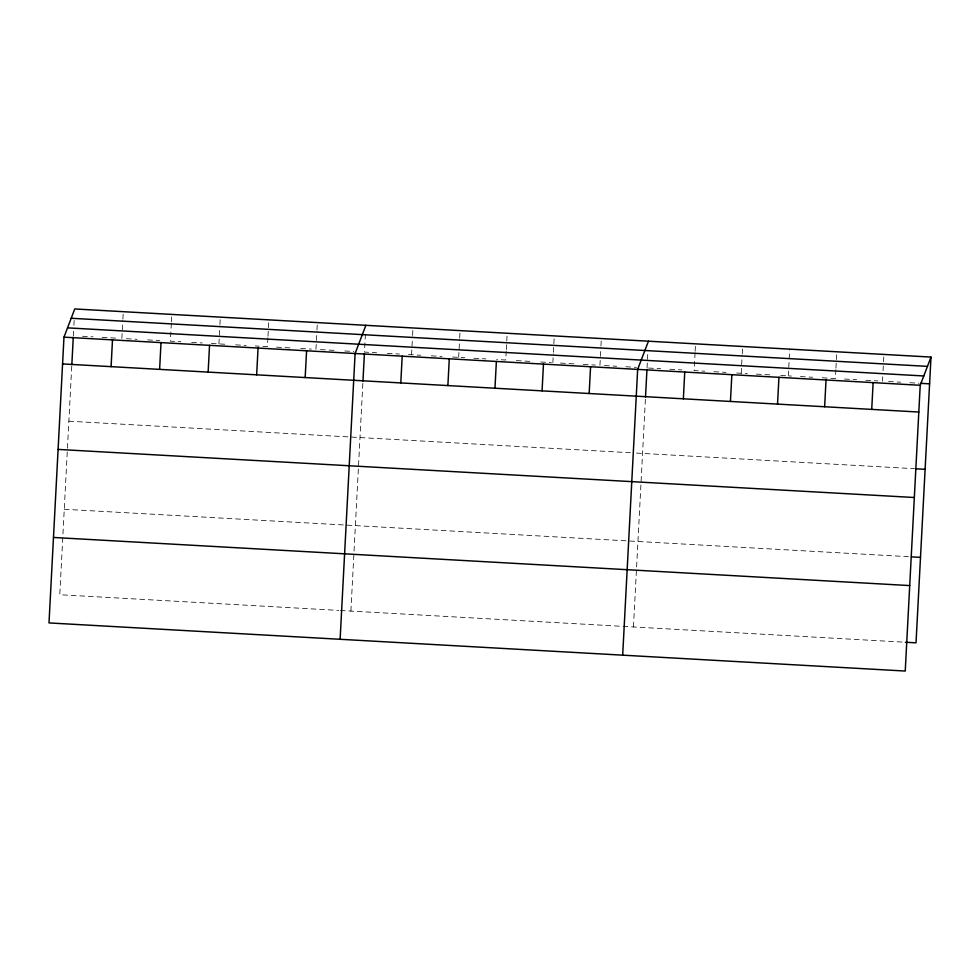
<?xml version="1.0" encoding="UTF-8"?>
<svg xmlns="http://www.w3.org/2000/svg" width="980" height="980" viewBox="0 0 980 980"><rect width="100%" height="100%" fill="white"/><g stroke="black" fill="none" stroke-linecap="round" stroke-linejoin="round"><path stroke-width="0.73" stroke-dasharray="4.9 3.68" d="M71.748 366.251L59.78 594.725L338.774 610.405M73.353 335.724L73.586 331.265M73.904 325.311L74.211 319.37M121.875 338.455L122.806 320.607M122.892 319.125L123.198 313.171M171.329 323.339L170.398 341.175L181.006 341.775M171.402 321.844L171.794 314.409M218.92 343.907L219.851 326.058M219.924 324.576L220.316 317.14M267.908 337.708L267.43 346.626L255.302 345.952M267.981 336.226L268.839 319.86M315.952 349.358L316.344 341.922M316.418 340.44L316.895 331.51M316.969 330.027L317.275 324.074M350.901 611.091L362.882 382.604M365.405 334.241L364.474 352.09L376.626 352.763M411.576 354.736L412.507 336.887M412.58 335.393L412.972 327.957M458.665 357.382L459.596 339.533M459.681 338.039L460.061 330.603M506.219 351.097L505.754 360.027L496.64 359.513M506.305 349.615L507.162 333.261M552.855 362.674L553.32 353.743M553.394 352.261L554.178 337.39M599.944 365.32L600.336 357.884M600.409 356.389L600.875 347.471M600.961 345.989L601.267 340.036M633.46 626.967L645.44 398.48M647.033 367.966L647.976 350.117M695.065 352.763L694.134 370.612L704.767 371.2M695.139 351.281L695.53 343.845M741.223 373.257L742.154 355.409M742.24 353.927L742.632 346.491M788.312 375.904L789.721 349.137M835.879 369.619L835.413 378.55L821.742 377.778M835.952 368.137L836.663 354.748M882.502 381.196L882.735 376.737M883.054 370.783L883.433 363.347M883.519 361.865L883.825 355.912M82.455 336.238L93.063 336.838M102.165 337.341L115.812 338.112M126.42 338.713L137.041 339.301M147.649 339.901L159.777 340.587M191.627 342.375L202.235 342.963M211.337 343.478L224.984 344.25M235.592 344.838L246.213 345.438M276.532 347.141L290.178 347.912M300.799 348.5L311.407 349.101M320.509 349.615L334.156 350.375M344.764 350.975L353.866 351.489M387.259 353.363L399.411 354.05M408.525 354.564L420.69 355.238M431.323 355.838L441.955 356.438M452.589 357.038L464.741 357.712M473.855 358.227L486.007 358.913M516.387 360.615L530.058 361.387M540.703 361.988L551.336 362.588M560.45 363.09L574.121 363.862M583.235 364.376L595.387 365.062M604.501 365.577L616.653 366.251M625.767 366.765L636.4 367.365M648.552 368.051L660.704 368.725M669.818 369.24L681.982 369.926M713.881 371.714L726.033 372.4M736.666 373L747.299 373.601M756.413 374.103L770.084 374.875M780.717 375.475L791.35 376.075M800.464 376.577L812.628 377.263M844.527 379.064L856.679 379.738M865.793 380.252L877.945 380.938M888.578 381.538L900.73 382.212M909.844 382.727L918.958 383.241M68.87 421.192L630.41 452.748M636.486 453.091L914.487 468.71M64.264 509.257L908.35 556.689M340.293 610.491L903.866 642.157"/><path stroke-width="1.47" d="M63.982 337.157L49 622.925L905.238 671.043L920.22 385.275L931 357.075L74.762 308.957L63.982 337.157L920.22 385.275M71.834 364.719L73.267 337.255M111.095 366.655L112.492 339.889M159.618 369.374L161.014 342.608M208.14 372.106L209.536 345.34M256.65 374.838L258.059 348.072M305.172 377.557L306.581 350.791M340.121 639.291L355.103 353.523L365.883 325.311M362.955 381.085L364.401 353.609M400.796 382.935L402.192 356.169M447.885 385.581L449.281 358.815M494.974 388.227L496.382 361.461M542.075 390.873L543.471 364.107M589.164 393.519L590.573 366.753M622.68 655.167L637.662 369.399L648.442 341.199M645.514 396.961L646.959 369.485M683.354 398.811L684.751 372.045M730.443 401.457L731.852 374.691M777.532 404.103L778.941 377.337M824.633 406.749L826.03 379.983M871.722 409.395L873.131 382.629M931 357.075L916.018 642.843L905.385 642.243M71.197 318.267L927.448 366.373M67.534 327.859L923.773 375.965M920.477 383.327L929.591 383.841M62.573 363.923L918.823 412.041M916.006 468.795L925.12 469.31M58.09 449.404L914.34 497.509M911.388 556.861L920.502 557.375M53.483 537.457L909.722 585.575"/></g></svg>
